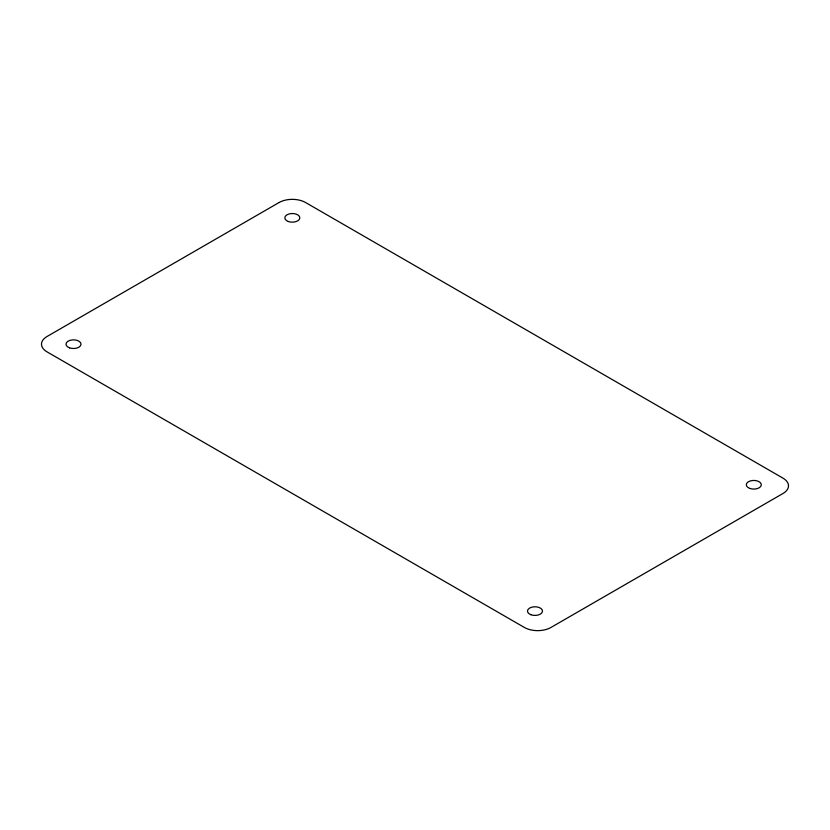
<?xml version="1.0" encoding="UTF-8"?>
<svg xmlns="http://www.w3.org/2000/svg" width="830" height="830" viewBox="0 0 830 830"><rect width="100%" height="100%" fill="white"/><g stroke="black" fill="none" stroke-linecap="round" stroke-linejoin="round"><path stroke-width="1.25" d="M279.067 202.53L46.988 336.524A18.758 10.832 0 0 0 46.988 351.837L524.404 627.47A18.758 10.832 0 0 0 550.933 627.47L783.012 493.477A18.758 10.832 0 0 0 783.012 478.163L305.596 202.53A18.758 10.832 0 0 0 279.067 202.53M69.544 347.853A7.501 4.326 0 0 0 81.018 344.326A7.501 4.326 0 0 0 70 340.352A7.501 4.326 0 0 0 69.544 347.853M530.91 614.729A7.501 4.326 0 0 0 542.488 611.326A7.501 4.326 0 0 0 531.584 607.238A7.501 4.326 0 0 0 530.91 614.729M749.905 488.465A7.501 4.326 0 0 0 761.307 484.865A7.501 4.326 0 0 0 750.206 480.964A7.501 4.326 0 0 0 749.905 488.465M288.373 221.527A7.501 4.326 0 0 0 299.827 217.989A7.501 4.326 0 0 0 288.799 214.026A7.501 4.326 0 0 0 288.373 221.527"/></g></svg>
